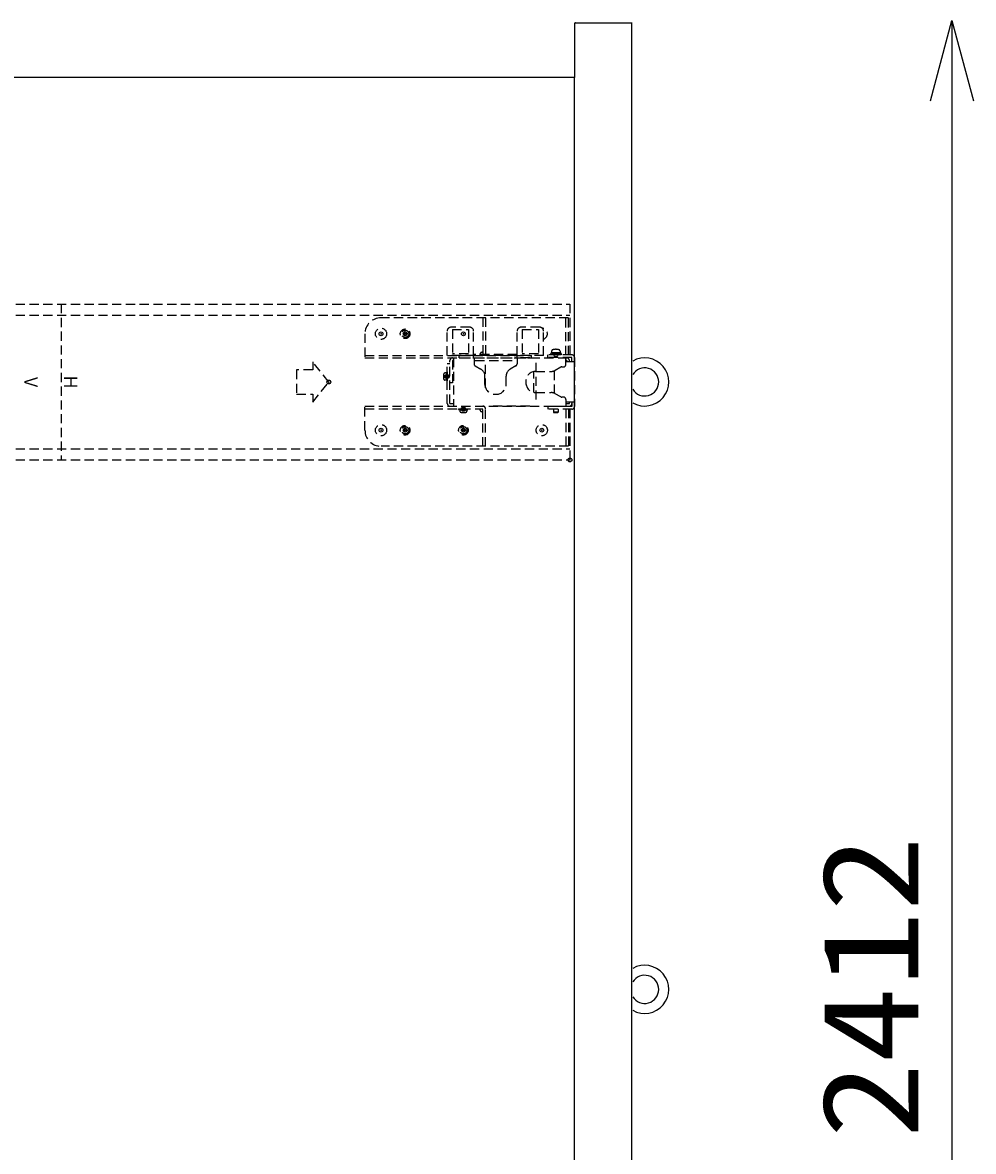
# Model space of a CAD drawing. Units: millimetres, scale not verified. Extents: x -63 to 64, y -57 to 57.
# Drawn here: x -21.5 to 2.16, y 5.11 to 33.21 of the extents above; entities that cross this region are included whole.
import ezdxf
from ezdxf.enums import TextEntityAlignment as Align

# ---------------------------------------------------------------- set-up
doc = ezdxf.new("R2010")
doc.units = ezdxf.units.MM
doc.header["$LTSCALE"] = 0.190236
doc.header["$PDMODE"] = 32
doc.header["$PDSIZE"] = 0.0951
doc.linetypes.add('DASHED1', pattern=[1.8, 1.2, -0.6])
doc.layers.add('0-2_SUNPO', color=3, linetype='Continuous')
doc.layers.add('0-3_GAIKEI', color=1, linetype='Continuous')
doc.styles.add('ＭＳ ゴシック', font='')
doc.styles.get('ＭＳ ゴシック').set_extended_font_data('MS Gothic')

# ---------------------------------------------------------------- blocks, each defined once
blk = doc.blocks.new('_OPEN30')
at = {"layer": '0-3_GAIKEI', "color": 7}
blk.add_line((0, 0), (-1, 0), dxfattribs=at)
blk.add_lwpolyline([(-1, 0.26795), (0, 0), (-1, -0.26795)], dxfattribs=at)

msp = doc.modelspace()

# ---------------------------------------------------------------- linework, layer by layer
at = {"layer": '0-2_SUNPO'}
msp.add_line((1.6236, 31.2626), (1.6236, -12.9815), dxfattribs=at)
at = {"layer": '0-3_GAIKEI'}
for p, q in [((-7.764, 33.1826), (-7.764, 31.8466)), ((-7.754, 33.1999), (-7.7545, 33.1996)), ((-7.744, 33.2026), (-6.338, 33.2026)), ((-7.764, 31.8466), (-7.764, 31.8366)), ((-7.764, -13.5555), (-7.764, 31.8366))]:
    msp.add_line(p, q, dxfattribs=at)
at = {"layer": '0-3_GAIKEI', "color": 7}
for p, q in [((-6.34, 33.2026), (-6.34, 33.2126)), ((-6.338, -14.9215), (-6.338, 33.2026))]:
    msp.add_line(p, q, dxfattribs=at)
at = {"layer": '0-3_GAIKEI', "linetype": 'DASHED1'}
for p, q in [((-31.94, 26.2006), (-7.88, 26.2006)), ((-20.54, 26.2006), (-20.54, 22.3206)), ((-7.88, 26.2006), (-7.88, 24.9346)), ((-31.94, 25.9206), (-7.88, 25.9206)), ((-9.98, 25.8606), (-12.58, 25.8606)), ((-7.916, 25.8606), (-12.58, 25.8606)), ((-10.044, 25.8606), (-10.044, 24.9446)), ((-9.98, 25.8606), (-9.98, 24.9446)), ((-7.98, 24.9346), (-7.98, 25.8606)), ((-7.916, 24.9346), (-7.916, 25.8606)), ((-10.375, 25.6246), (-10.835, 25.6246)), ((-8.635, 25.6246), (-9.095, 25.6246)), ((-12.98, 25.4606), (-12.98, 24.8606)), ((-12.98, 25.4606), (-12.98, 24.8606)), ((-12.029, 25.4726), (-12.029, 25.4486)), ((-11.968, 25.5096), (-11.992, 25.5096)), ((-11.968, 25.4116), (-11.992, 25.4116)), ((-11.931, 25.4726), (-11.931, 25.4486)), ((-10.935, 24.9246), (-10.935, 25.5246)), ((-10.805, 25.5646), (-10.405, 25.5646)), ((-10.805, 25.5646), (-10.805, 24.9646)), ((-10.805, 25.5646), (-10.805, 24.9646)), ((-10.405, 25.5646), (-10.405, 24.9646)), ((-10.405, 25.5646), (-10.405, 24.9646)), ((-10.275, 24.9246), (-10.275, 25.5246)), ((-9.195, 24.9246), (-9.195, 25.5246)), ((-9.065, 25.5646), (-8.665, 25.5646)), ((-9.065, 25.5646), (-9.065, 24.9646)), ((-9.065, 25.5646), (-9.065, 24.9646)), ((-8.665, 25.5646), (-8.665, 24.9646)), ((-8.665, 25.5646), (-8.665, 24.9646)), ((-8.535, 24.9246), (-8.535, 25.5246)), ((-8.335, 25.0271), (-8.335, 24.9966)), ((-8.125, 25.0271), (-8.125, 24.9966)), ((-14.28, 24.7606), (-14.28, 24.5606)), ((-13.88, 24.2606), (-14.28, 24.7606)), ((-12.98, 24.9246), (-10.044, 24.9246)), ((-12.98, 24.8606), (-10.23, 24.8606)), ((-12.98, 24.8606), (-10.044, 24.8606)), ((-8.535, 24.9246), (-10.935, 24.9246)), ((-10.866, 23.7246), (-10.866, 24.7966)), ((-10.405, 24.9646), (-10.805, 24.9646)), ((-10.78, 24.8606), (-10.78, 23.6606)), ((-10.635, 24.8606), (-8.835, 24.8606)), ((-9.195, 24.9446), (-10.275, 24.9446)), ((-10.275, 24.8606), (-10.275, 24.9246)), ((-10.266, 24.8606), (-10.266, 24.7149)), ((-10.266, 24.7966), (-10.23, 24.7966)), ((-10.23, 24.8606), (-7.958, 24.8606)), ((-10.23, 24.7966), (-9.194, 24.7966)), ((-10.12, 24.9246), (-10.044, 24.9246)), ((-10.06, 25.0006), (-10.044, 25.0006)), ((-9.98, 24.1191), (-9.98, 24.7966)), ((-8.88, 24.8606), (-9.23, 24.8606)), ((-9.195, 24.8606), (-9.195, 24.9246)), ((-9.194, 24.8606), (-9.194, 24.7149)), ((-8.665, 24.9646), (-9.065, 24.9646)), ((-8.835, 24.8606), (-8.835, 24.9246)), ((-8.73, 24.7355), (-8.73, 23.772)), ((-8.43, 24.8706), (-8.43, 24.9346)), ((-7.83, 24.9346), (-8.43, 24.9346)), ((-7.83, 24.9346), (-8.43, 24.9346)), ((-7.83, 24.8706), (-8.43, 24.8706)), ((-8.36, 24.9666), (-8.36, 24.9346)), ((-8.1, 24.9666), (-8.36, 24.9666)), ((-8.1, 24.9346), (-8.36, 24.9346)), ((-8.345, 24.9966), (-8.115, 24.9966)), ((-8.345, 24.9966), (-8.345, 24.9666)), ((-8.2549, 24.9966), (-8.2249, 24.9666)), ((-8.2351, 24.9966), (-8.2051, 24.9666)), ((-8.115, 24.9966), (-8.115, 24.9666)), ((-8.1, 24.9666), (-8.1, 24.9346)), ((-7.98, 24.6966), (-7.98, 24.8706)), ((-7.958, 24.7966), (-7.98, 24.7966)), ((-7.766, 24.7606), (-7.98, 24.7606)), ((-7.766, 24.7606), (-7.98, 24.7606)), ((-7.958, 24.7966), (-7.958, 24.7606)), ((-7.894, 24.7606), (-7.894, 24.7966)), ((-7.83, 24.7606), (-7.83, 24.8706)), ((-7.766, 24.8706), (-7.766, 23.6506)), ((-14.68, 24.5606), (-14.68, 23.9606)), ((-14.28, 24.5606), (-14.68, 24.5606)), ((-10.962, 24.4866), (-10.9898, 24.4851)), ((-10.946, 24.4866), (-10.962, 24.4866)), ((-10.962, 24.4866), (-10.962, 24.3066)), ((-10.946, 24.5166), (-10.93, 24.5166)), ((-10.946, 24.5166), (-10.946, 24.2766)), ((-10.946, 24.4866), (-10.946, 24.3066)), ((-10.93, 24.7206), (-10.866, 24.7206)), ((-10.93, 23.7246), (-10.93, 24.7206)), ((-10.93, 24.5166), (-10.93, 24.2766)), ((-10.2364, 24.6632), (-10.0926, 24.5786)), ((-9.2236, 24.6632), (-9.3674, 24.5786)), ((-8.78, 24.0017), (-8.78, 24.5194)), ((-8.73, 24.5246), (-8.3436, 24.5246)), ((-8.27, 24.5386), (-8.27, 23.9825)), ((-8.11, 24.6285), (-8.2436, 24.5514)), ((-8.08, 24.6366), (-8.0421, 24.6366)), ((-14.28, 23.7606), (-13.88, 24.2606)), ((-10.962, 24.3066), (-10.9898, 24.308)), ((-10.962, 24.4268), (-10.946, 24.4043)), ((-10.962, 24.3923), (-10.946, 24.3698)), ((-10.946, 24.3066), (-10.962, 24.3066)), ((-10.946, 24.2766), (-10.93, 24.2766)), ((-9.994, 24.2006), (-9.994, 24.4062)), ((-9.466, 24.2006), (-9.466, 24.4062)), ((-8.974, 24.2806), (-8.974, 24.2406)), ((-14.68, 23.9606), (-14.28, 23.9606)), ((-14.28, 23.9606), (-14.28, 23.7606)), ((-9.75, 23.9566), (-9.71, 23.9566)), ((-8.73, 23.9966), (-8.3436, 23.9966)), ((-8.11, 23.8926), (-8.2436, 23.9698)), ((-8.0421, 23.8846), (-8.08, 23.8846)), ((-12.98, 23.0606), (-12.98, 23.6606)), ((-12.98, 23.6606), (-7.894, 23.6606)), ((-12.98, 23.6606), (-10.044, 23.6606)), ((-12.98, 23.0606), (-12.98, 23.6606)), ((-10.866, 23.7246), (-10.78, 23.7246)), ((-8.88, 23.6606), (-9.88, 23.6606)), ((-8.43, 23.6506), (-8.43, 23.5866)), ((-7.83, 23.6506), (-8.43, 23.6506)), ((-7.98, 23.8246), (-7.98, 23.6506)), ((-7.766, 23.7606), (-7.98, 23.7606)), ((-7.98, 23.7246), (-7.894, 23.7246)), ((-7.894, 23.7246), (-7.894, 23.7606)), ((-7.83, 23.7606), (-7.83, 23.6506)), ((-12.98, 23.5966), (-10.044, 23.5966)), ((-10.65, 23.5966), (-10.41, 23.5966)), ((-10.65, 23.5806), (-10.65, 23.5966)), ((-10.65, 23.5806), (-10.41, 23.5806)), ((-10.62, 23.5806), (-10.62, 23.5646)), ((-10.62, 23.5806), (-10.44, 23.5806)), ((-10.62, 23.5646), (-10.44, 23.5646)), ((-10.62, 23.5646), (-10.6185, 23.5367)), ((-10.5602, 23.5646), (-10.5377, 23.5806)), ((-10.5257, 23.5646), (-10.5032, 23.5806)), ((-10.44, 23.5646), (-10.4415, 23.5367)), ((-10.44, 23.5806), (-10.44, 23.5646)), ((-10.41, 23.5806), (-10.41, 23.5966)), ((-10.12, 23.5966), (-10.044, 23.5966)), ((-10.12, 23.5806), (-10.12, 23.5966)), ((-10.06, 23.5206), (-10.044, 23.5206)), ((-10.044, 22.6606), (-10.044, 23.5966)), ((-9.98, 22.6606), (-9.98, 23.5966)), ((-7.83, 23.5866), (-8.43, 23.5866)), ((-8.29, 23.5866), (-8.29, 23.5066)), ((-8.29, 23.5066), (-8.28, 23.4966)), ((-8.17, 23.5066), (-8.29, 23.5066)), ((-8.18, 23.4966), (-8.28, 23.4966)), ((-8.23, 23.4966), (-8.23, 23.4966)), ((-8.17, 23.5066), (-8.18, 23.4966)), ((-8.17, 23.5866), (-8.17, 23.5066)), ((-7.98, 23.5866), (-7.98, 22.6606)), ((-7.916, 23.5866), (-7.916, 22.6606)), ((-7.88, 23.5866), (-7.88, 22.3206)), ((-12.029, 23.0726), (-12.029, 23.0486)), ((-11.968, 23.1096), (-11.992, 23.1096)), ((-11.931, 23.0726), (-11.931, 23.0486)), ((-10.579, 23.0726), (-10.579, 23.0486)), ((-10.518, 23.1096), (-10.542, 23.1096)), ((-10.481, 23.0726), (-10.481, 23.0486)), ((-11.968, 23.0116), (-11.992, 23.0116)), ((-10.518, 23.0116), (-10.542, 23.0116)), ((-31.94, 22.6006), (-7.88, 22.6006)), ((-7.916, 22.6606), (-12.58, 22.6606)), ((-9.98, 22.6606), (-12.58, 22.6606)), ((-31.94, 22.3206), (-7.88, 22.3206))]:
    msp.add_line(p, q, dxfattribs=at)
at = {"layer": '0-3_GAIKEI'}
msp.add_lwpolyline([(-7.764, 31.8366), (-33.296, 31.8366), (-33.296, 31.8466)], dxfattribs=at)
at = {"layer": '0-3_GAIKEI', "linetype": 'DASHED1'}
for points in [[(-10.78, 24.7966), (-10.802, 24.7966), (-10.802, 24.2366), (-10.866, 24.2366)], [(-10.635, 24.8606), (-10.635, 24.9246), (-8.835, 24.9246)]]:
    msp.add_lwpolyline(points, dxfattribs=at)
for centre, radius in [((-12.58, 25.4606), 0.14), ((-12.58, 25.4606), 0.14), ((-12.58, 25.4606), 0.14), ((-11.98, 25.4606), 0.12), ((-11.98, 25.4606), 0.09), ((-12.58, 23.0606), 0.14), ((-12.58, 23.0606), 0.14), ((-12.58, 23.0606), 0.14), ((-11.98, 23.0606), 0.12), ((-11.98, 23.0606), 0.09), ((-10.53, 23.0606), 0.12), ((-10.53, 23.0606), 0.09), ((-8.58, 23.0606), 0.14), ((-8.58, 23.0606), 0.14)]:
    msp.add_circle(centre, radius, dxfattribs=at)
at = {"layer": '0-3_GAIKEI'}
for centre, radius, start, end in [((-7.744, 33.1826), 0.02, 121.80956, 180), ((-7.744, 33.1826), 0.02, 120, 121.80956), ((-7.744, 33.1826), 0.02, 90, 120), ((-6.02, 24.2628), 0.6, 240.22029, 119.77971), ((-6.02, 24.2628), 0.35, 0, 148.36739), ((-6.02, 24.2628), 0.35, 211.63261, 0), ((-6.02, 9.1428), 0.6, 240.22029, 119.77971), ((-6.02, 9.1428), 0.35, 0, 148.36739), ((-6.02, 9.1428), 0.35, 211.63261, 0)]:
    msp.add_arc(centre, radius, start, end, dxfattribs=at)
at = {"layer": '0-3_GAIKEI', "linetype": 'DASHED1'}
for centre, radius, start, end in [((-12.58, 25.4606), 0.4, 90, 180), ((-10.835, 25.5246), 0.1, 90, 180), ((-10.375, 25.5246), 0.1, 0, 90), ((-9.095, 25.5246), 0.1, 90, 180), ((-8.635, 25.5246), 0.1, 0, 90), ((-8.58, 25.4606), 0.14, 288.76179, 85.70804), ((-12.029, 25.5096), 0.037, 270, 0), ((-12.029, 25.4116), 0.037, 0, 90), ((-11.931, 25.5096), 0.037, 180, 270), ((-11.931, 25.4116), 0.037, 90, 180), ((-8.297, 25.0271), 0.038, 106.07286, 180), ((-8.23, 24.7946), 0.28, 73.92714, 106.07286), ((-8.163, 25.0271), 0.038, 0, 73.92714), ((-10.802, 24.7966), 0.064, 90, 180), ((-10.06, 24.9406), 0.06, 90, 176.17745), ((-7.958, 24.7966), 0.064, 0, 90), ((-7.83, 24.8706), 0.064, 0, 90), ((-10.788, 24.3966), 0.24, 164.21401, 195.78599), ((-10.9882, 24.4532), 0.032, 93, 164.21401), ((-10.206, 24.7149), 0.06, 180, 239.53446), ((-10.194, 24.4062), 0.2, 0, 59.53446), ((-9.266, 24.4062), 0.2, 120.46554, 180), ((-9.254, 24.7149), 0.06, 300.46554, 0), ((-8.73, 24.2806), 0.244, 90, 180), ((-8.3436, 24.7246), 0.2, 270, 300), ((-8.08, 24.5766), 0.06, 90, 120), ((-8.0418, 24.6984), 0.0618, 269.72208, 358.32849), ((-10.9882, 24.34), 0.032, 195.78599, 267), ((-9.75, 24.2006), 0.244, 180, 270), ((-9.71, 24.2006), 0.244, 270, 0), ((-8.73, 24.2406), 0.244, 180, 270), ((-8.3436, 23.7966), 0.2, 60, 90), ((-8.08, 23.9446), 0.06, 240, 270), ((-8.0418, 23.8228), 0.0618, 1.67151, 90.27792), ((-10.866, 23.7246), 0.064, 180, 270), ((-10.044, 23.5966), 0.064, 0, 90), ((-7.894, 23.7246), 0.064, 270, 0), ((-7.83, 23.6506), 0.064, 270, 0), ((-10.5866, 23.5384), 0.032, 183, 254.21401), ((-10.53, 23.7386), 0.24, 254.21401, 285.78599), ((-10.4734, 23.5384), 0.032, 285.78599, 357), ((-10.06, 23.5806), 0.06, 180, 270), ((-12.58, 23.0606), 0.4, 180, 270), ((-12.029, 23.1096), 0.037, 270, 0), ((-12.029, 23.0116), 0.037, 0, 90), ((-11.931, 23.1096), 0.037, 180, 270), ((-11.931, 23.0116), 0.037, 90, 180), ((-10.579, 23.1096), 0.037, 270, 0), ((-10.579, 23.0116), 0.037, 0, 90), ((-10.481, 23.1096), 0.037, 180, 270), ((-10.481, 23.0116), 0.037, 90, 180)]:
    msp.add_arc(centre, radius, start, end, dxfattribs=at)
at = {"layer": '0-3_GAIKEI'}
for p in [(-12.58, 25.4606), (-11.98, 25.4606), (-10.53, 25.4606), (-8.23, 24.9346), (-13.88, 24.2606), (-10.946, 24.3966), (-10.93, 24.3966), (-10.53, 23.5966), (-10.53, 23.5806), (-12.58, 23.0606), (-11.98, 23.0606), (-10.53, 23.0606), (-8.58, 23.0606), (-7.88, 22.3206)]:
    msp.add_point(p, dxfattribs=at)

# ---------------------------------------------------------------- block references
at = {"layer": '0-2_SUNPO', "xscale": 2, "yscale": 2, "rotation": 90}
msp.add_blockref('_OPEN30', (1.6236, 33.2626), dxfattribs=at)

# ---------------------------------------------------------------- texts
at = {"layer": '0-2_SUNPO', "style": 'ＭＳ ゴシック', "width": 1.15}
msp.add_text('2412', height=2.406, rotation=90, dxfattribs=at).set_placement((1.514, 5.4332), align=Align.BOTTOM_LEFT)
at = {"layer": '0-3_GAIKEI', "style": 'ＭＳ ゴシック', "width": 0.85}
for s, p in [('Ｖ', (-21.5554, 24.4513)), ('Ｈ', (-20.5653, 24.4513))]:
    msp.add_text(s, height=0.3319, rotation=270, dxfattribs=at).set_placement(p, align=Align.BOTTOM_LEFT)

doc.saveas('drawing.dxf')
